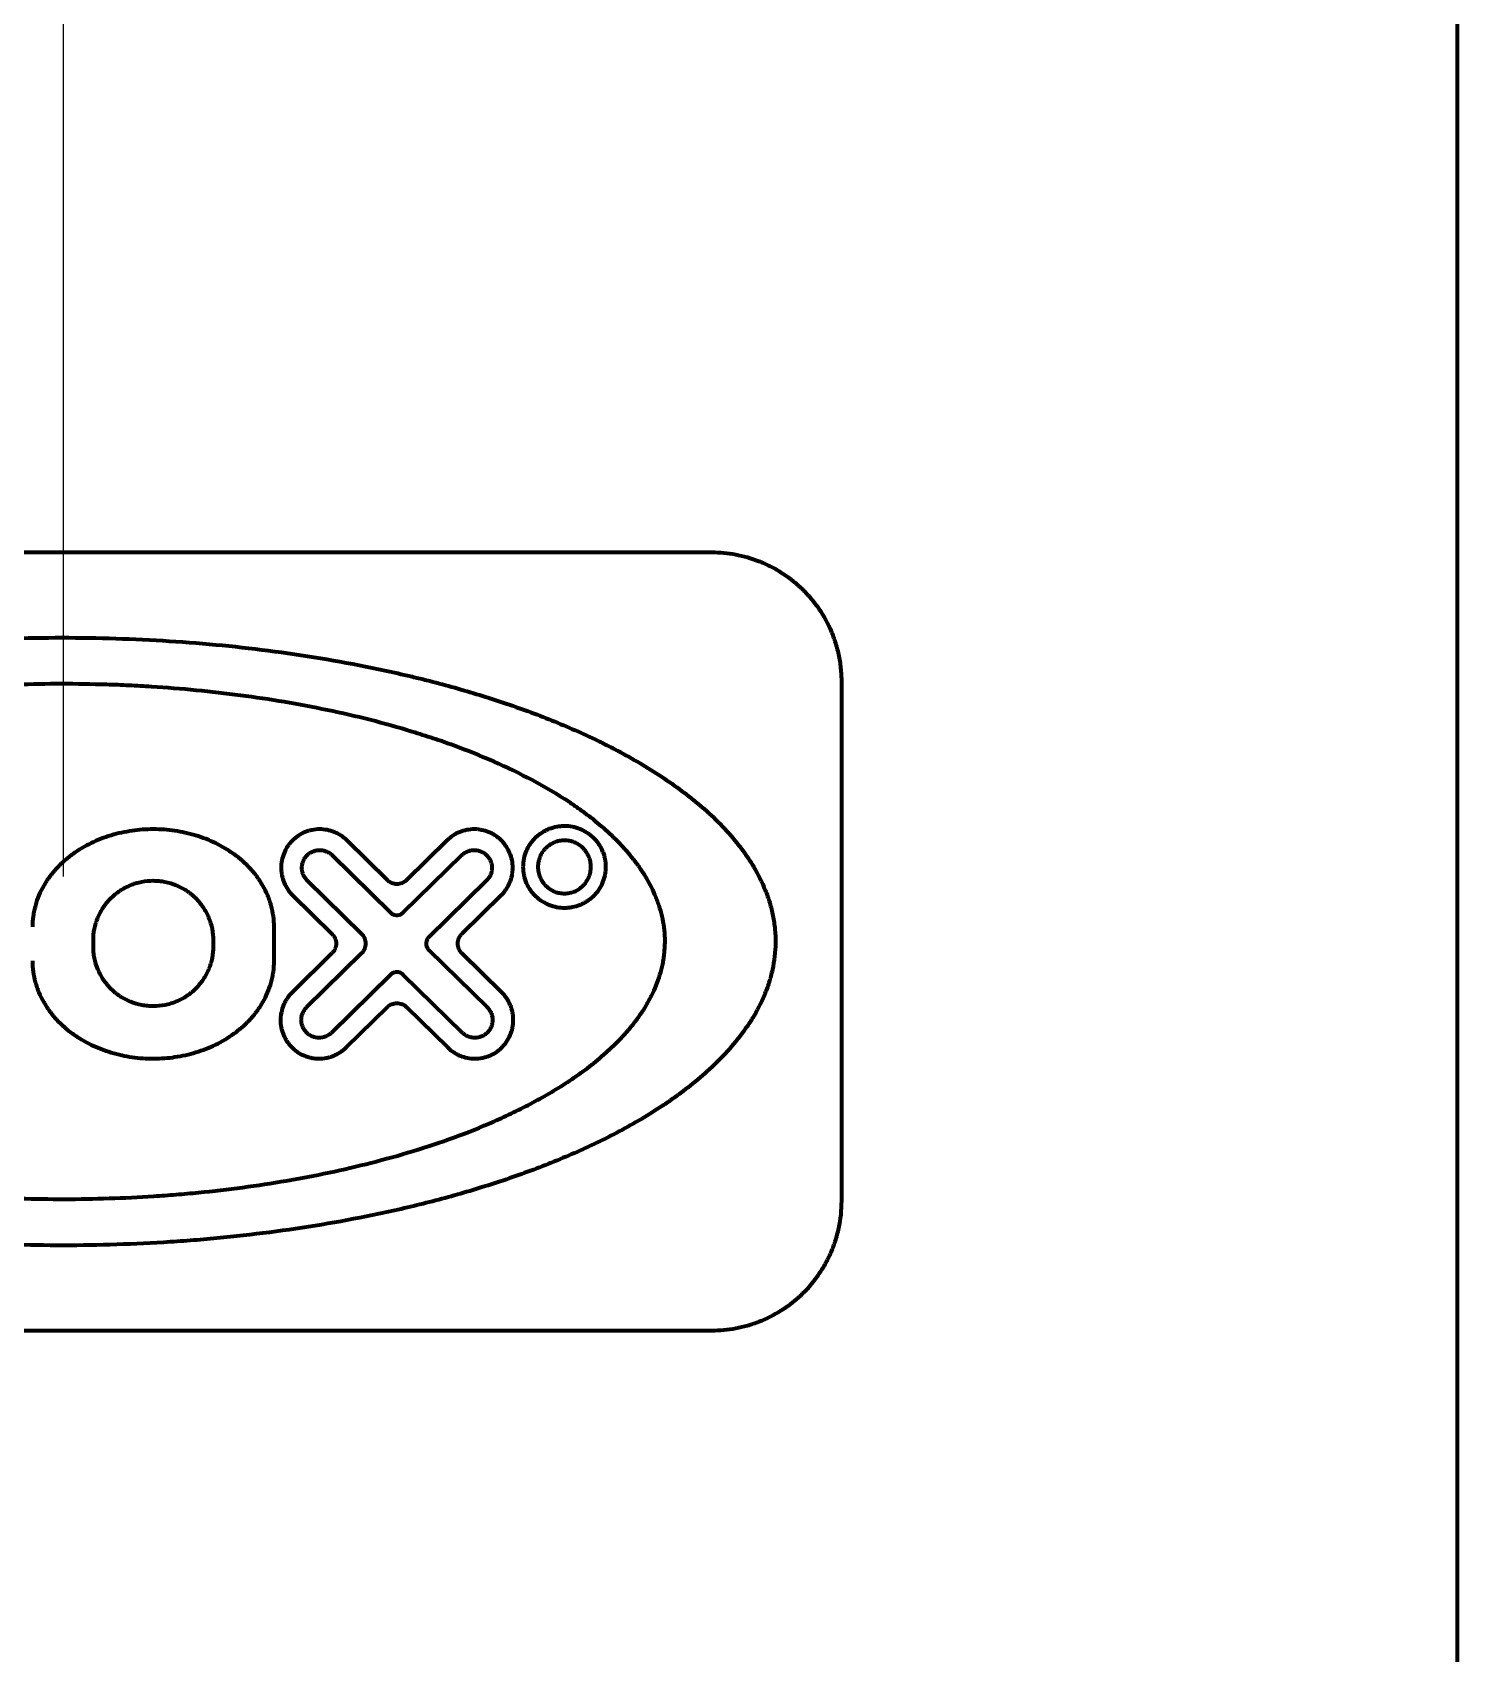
# Model space of a CAD drawing. Header units: inches. Extents: x -3077 to 7201, y 316 to 5463.
# Drawn here: x 3099.52 to 3110.5, y 1395.86 to 1408.36 of the extents above; entities that cross this region are included whole.
import ezdxf

# ---------------------------------------------------------------- set-up
doc = ezdxf.new("R2010")
doc.units = ezdxf.units.IN

# ---------------------------------------------------------------- blocks, each defined once
blk = doc.blocks.new('A$C773D0E90')
at = {"color": 4}
blk.add_line((0, 50), (0, -50), dxfattribs=at)

msp = doc.modelspace()

# ---------------------------------------------------------------- linework, layer by layer
at = {"linetype": 'Continuous', "lineweight": 70}
for p, q in [((3110.502, 1395.351), (3110.502, 1420.85)), ((3094.752, 1404.351), (3104.752, 1404.351)), ((3105.752, 1403.351), (3105.752, 1399.351)), ((3102.252, 1401.823), (3101.939, 1402.131)), ((3102.713, 1402.131), (3102.399, 1401.823)), ((3101.826, 1402.016), (3102.277, 1401.574)), ((3102.375, 1401.574), (3102.826, 1402.016)), ((3102.054, 1401.41), (3101.635, 1401.821)), ((3103.017, 1401.821), (3102.572, 1401.385)), ((3101.522, 1401.707), (3101.825, 1401.41)), ((3102.827, 1401.41), (3103.129, 1401.707)), ((3101.379, 1401.201), (3101.379, 1401.464)), ((3099.986, 1401.314), (3099.986, 1401.358)), ((3100.91, 1401.358), (3100.91, 1401.314)), ((3101.825, 1401.26), (3101.518, 1400.958)), ((3101.63, 1400.844), (3102.054, 1401.26)), ((3102.572, 1401.285), (3103.022, 1400.844)), ((3103.134, 1400.958), (3102.827, 1401.26)), ((3102.277, 1401.095), (3101.821, 1400.648)), ((3102.831, 1400.648), (3102.375, 1401.095)), ((3101.934, 1400.534), (3102.252, 1400.846)), ((3102.399, 1400.846), (3102.718, 1400.534)), ((3104.752, 1398.351), (3094.752, 1398.351))]:
    msp.add_line(p, q, dxfattribs=at)
for points, knots in [([(3104.752, 1404.351), (3104.815, 1404.351), (3104.877, 1404.345), (3104.998, 1404.322), (3105.058, 1404.305), (3105.13, 1404.277), (3105.145, 1404.271), (3105.173, 1404.258), (3105.188, 1404.251), (3105.23, 1404.23), (3105.257, 1404.215), (3105.337, 1404.164), (3105.387, 1404.126), (3105.458, 1404.06), (3105.481, 1404.037), (3105.524, 1403.987), (3105.545, 1403.961), (3105.603, 1403.881), (3105.637, 1403.823), (3105.672, 1403.744), (3105.679, 1403.728), (3105.691, 1403.695), (3105.697, 1403.679), (3105.713, 1403.63), (3105.731, 1403.563), (3105.743, 1403.494), (3105.748, 1403.44), (3105.75, 1403.423), (3105.752, 1403.387), (3105.752, 1403.369), (3105.752, 1403.351)], [0, 0, 0, 0, 0.125, 0.125, 0.25, 0.25, 0.28125, 0.28125, 0.3125, 0.3125, 0.375, 0.375, 0.5, 0.5, 0.5625, 0.5625, 0.625, 0.625, 0.75, 0.75, 0.78125, 0.78125, 0.8125, 0.8125, 0.875, 0.9375, 0.9375, 0.96875, 0.96875, 1, 1, 1, 1]), ([(3105.244, 1401.34), (3105.244, 1401.376), (3105.243, 1401.411), (3105.236, 1401.481), (3105.226, 1401.549), (3105.209, 1401.616), (3105.19, 1401.682), (3105.178, 1401.715), (3105.14, 1401.81), (3105.109, 1401.87), (3105.058, 1401.956), (3105.04, 1401.984), (3105.002, 1402.039), (3104.982, 1402.066), (3104.922, 1402.144), (3104.879, 1402.193), (3104.789, 1402.286), (3104.742, 1402.331), (3104.669, 1402.395), (3104.644, 1402.416), (3104.594, 1402.456), (3104.568, 1402.477), (3104.491, 1402.535), (3104.438, 1402.573), (3104.277, 1402.681), (3104.166, 1402.747), (3104.023, 1402.824), (3103.994, 1402.839), (3103.936, 1402.868), (3103.907, 1402.883), (3103.819, 1402.925), (3103.76, 1402.953), (3103.581, 1403.031), (3103.46, 1403.08), (3103.214, 1403.17), (3103.089, 1403.212), (3102.836, 1403.29), (3102.676, 1403.335), (3102.513, 1403.376), (3102.448, 1403.391), (3102.415, 1403.399), (3102.316, 1403.422), (3102.25, 1403.437), (3101.92, 1403.506), (3101.654, 1403.551), (3101.116, 1403.623), (3100.845, 1403.649), (3100.298, 1403.684), (3100.022, 1403.693), (3099.466, 1403.693), (3099.19, 1403.684), (3098.644, 1403.648), (3098.372, 1403.621), (3097.835, 1403.549), (3097.568, 1403.503), (3097.238, 1403.433), (3097.172, 1403.419), (3097.041, 1403.388), (3096.976, 1403.372), (3096.781, 1403.322), (3096.653, 1403.285), (3096.4, 1403.207), (3096.276, 1403.165), (3096.031, 1403.075), (3095.91, 1403.026), (3095.673, 1402.921), (3095.556, 1402.864), (3095.414, 1402.787), (3095.385, 1402.771), (3095.329, 1402.739), (3095.301, 1402.723), (3095.217, 1402.673), (3095.163, 1402.638), (3095.056, 1402.566), (3095.004, 1402.528), (3094.901, 1402.45), (3094.851, 1402.409), (3094.755, 1402.323), (3094.708, 1402.278), (3094.64, 1402.207), (3094.618, 1402.182), (3094.575, 1402.133), (3094.554, 1402.107), (3094.494, 1402.029), (3094.456, 1401.974), (3094.406, 1401.887), (3094.39, 1401.857), (3094.367, 1401.811), (3094.36, 1401.796), (3094.346, 1401.764), (3094.34, 1401.749), (3094.309, 1401.669), (3094.29, 1401.602), (3094.264, 1401.464), (3094.259, 1401.395), (3094.261, 1401.291), (3094.264, 1401.256), (3094.271, 1401.203), (3094.274, 1401.186), (3094.28, 1401.152), (3094.284, 1401.135), (3094.303, 1401.051), (3094.325, 1400.986), (3094.36, 1400.907), (3094.367, 1400.892), (3094.382, 1400.861), (3094.389, 1400.846), (3094.413, 1400.801), (3094.43, 1400.772), (3094.483, 1400.688), (3094.522, 1400.634), (3094.574, 1400.571), (3094.585, 1400.558), (3094.606, 1400.533), (3094.617, 1400.52), (3094.65, 1400.484), (3094.673, 1400.46), (3094.741, 1400.391), (3094.789, 1400.347), (3094.887, 1400.264), (3094.937, 1400.224), (3095.039, 1400.148), (3095.092, 1400.111), (3095.252, 1400.006), (3095.363, 1399.941), (3095.507, 1399.865), (3095.536, 1399.85), (3095.594, 1399.821), (3095.623, 1399.807), (3095.71, 1399.765), (3095.769, 1399.738), (3095.947, 1399.661), (3096.067, 1399.613), (3096.311, 1399.524), (3096.434, 1399.483), (3096.684, 1399.407), (3096.81, 1399.372), (3097.065, 1399.307), (3097.194, 1399.278), (3097.455, 1399.223), (3097.587, 1399.198), (3097.786, 1399.164), (3097.886, 1399.148), (3097.988, 1399.133), (3098.055, 1399.124), (3098.089, 1399.119), (3098.394, 1399.079), (3098.665, 1399.052), (3099.21, 1399.017), (3099.483, 1399.009), (3100.029, 1399.009), (3100.304, 1399.018), (3100.647, 1399.04), (3100.716, 1399.045), (3100.853, 1399.056), (3100.921, 1399.062), (3101.125, 1399.083), (3101.26, 1399.098), (3101.663, 1399.152), (3101.927, 1399.197), (3102.318, 1399.279), (3102.447, 1399.309), (3102.704, 1399.375), (3102.832, 1399.411), (3103.021, 1399.469), (3103.084, 1399.489), (3103.209, 1399.531), (3103.271, 1399.553), (3103.456, 1399.62), (3103.577, 1399.669), (3103.813, 1399.773), (3103.929, 1399.828), (3104.156, 1399.949), (3104.266, 1400.014), (3104.4, 1400.103), (3104.427, 1400.121), (3104.479, 1400.159), (3104.506, 1400.178), (3104.583, 1400.236), (3104.633, 1400.276), (3104.73, 1400.361), (3104.777, 1400.405), (3104.868, 1400.497), (3104.911, 1400.546), (3104.972, 1400.623), (3104.992, 1400.65), (3105.031, 1400.704), (3105.049, 1400.731), (3105.101, 1400.816), (3105.132, 1400.876), (3105.165, 1400.954), (3105.171, 1400.97), (3105.183, 1401.002), (3105.189, 1401.018), (3105.204, 1401.068), (3105.213, 1401.101), (3105.235, 1401.201), (3105.243, 1401.27), (3105.244, 1401.34)], [0, 0, 0, 0, 0.003906, 0.003906, 0.007813, 0.011719, 0.011719, 0.015625, 0.015625, 0.023438, 0.023438, 0.027344, 0.027344, 0.03125, 0.03125, 0.039063, 0.039063, 0.046875, 0.046875, 0.050781, 0.050781, 0.054688, 0.054688, 0.0625, 0.0625, 0.078125, 0.078125, 0.082031, 0.082031, 0.085938, 0.085938, 0.09375, 0.09375, 0.109375, 0.109375, 0.125, 0.125, 0.140625, 0.144531, 0.144531, 0.148438, 0.148438, 0.15625, 0.15625, 0.1875, 0.1875, 0.21875, 0.21875, 0.25, 0.25, 0.28125, 0.28125, 0.3125, 0.3125, 0.34375, 0.34375, 0.351563, 0.351563, 0.359375, 0.359375, 0.375, 0.375, 0.390625, 0.390625, 0.40625, 0.40625, 0.421875, 0.421875, 0.425781, 0.425781, 0.429688, 0.429688, 0.4375, 0.4375, 0.445313, 0.445313, 0.453125, 0.453125, 0.460938, 0.460938, 0.464844, 0.464844, 0.46875, 0.46875, 0.476563, 0.476563, 0.480469, 0.480469, 0.482422, 0.482422, 0.484375, 0.484375, 0.492188, 0.492188, 0.5, 0.5, 0.503906, 0.503906, 0.505859, 0.505859, 0.507813, 0.507813, 0.515625, 0.515625, 0.517578, 0.517578, 0.519531, 0.519531, 0.523438, 0.523438, 0.53125, 0.53125, 0.533203, 0.533203, 0.535156, 0.535156, 0.539063, 0.539063, 0.546875, 0.546875, 0.554688, 0.554688, 0.5625, 0.5625, 0.578125, 0.578125, 0.582031, 0.582031, 0.585938, 0.585938, 0.59375, 0.59375, 0.609375, 0.609375, 0.625, 0.625, 0.640625, 0.640625, 0.65625, 0.65625, 0.671875, 0.671875, 0.679688, 0.683594, 0.683594, 0.6875, 0.6875, 0.71875, 0.71875, 0.75, 0.75, 0.78125, 0.78125, 0.789063, 0.789063, 0.796875, 0.796875, 0.8125, 0.8125, 0.84375, 0.84375, 0.859375, 0.859375, 0.875, 0.875, 0.882813, 0.882813, 0.890625, 0.890625, 0.90625, 0.90625, 0.921875, 0.921875, 0.9375, 0.9375, 0.941406, 0.941406, 0.945313, 0.945313, 0.953125, 0.953125, 0.960938, 0.960938, 0.96875, 0.96875, 0.972656, 0.972656, 0.976563, 0.976563, 0.984375, 0.984375, 0.986328, 0.986328, 0.988281, 0.988281, 0.992188, 0.992188, 1, 1, 1, 1]), ([(3104.393, 1401.351), (3104.393, 1401.344), (3104.392, 1401.336), (3104.392, 1401.322), (3104.391, 1401.3), (3104.389, 1401.278), (3104.386, 1401.249), (3104.385, 1401.234), (3104.38, 1401.205), (3104.378, 1401.191), (3104.363, 1401.12), (3104.346, 1401.065), (3104.314, 1400.985), (3104.302, 1400.959), (3104.276, 1400.908), (3104.262, 1400.883), (3104.219, 1400.81), (3104.187, 1400.764), (3104.135, 1400.698), (3104.117, 1400.676), (3104.08, 1400.634), (3104.061, 1400.614), (3104.003, 1400.554), (3103.963, 1400.516), (3103.839, 1400.407), (3103.751, 1400.341), (3103.612, 1400.249), (3103.566, 1400.219), (3103.471, 1400.163), (3103.422, 1400.136), (3103.325, 1400.084), (3103.275, 1400.059), (3103.175, 1400.011), (3103.125, 1399.987), (3102.972, 1399.92), (3102.869, 1399.879), (3102.661, 1399.803), (3102.555, 1399.768), (3102.237, 1399.671), (3102.022, 1399.617), (3101.584, 1399.524), (3101.362, 1399.487), (3101.024, 1399.441), (3100.91, 1399.428), (3100.739, 1399.411), (3100.681, 1399.406), (3100.566, 1399.397), (3100.509, 1399.392), (3100.222, 1399.374), (3099.992, 1399.366), (3099.534, 1399.366), (3099.305, 1399.373), (3098.962, 1399.394), (3098.791, 1399.408), (3098.62, 1399.426), (3098.505, 1399.439), (3098.448, 1399.446), (3098.164, 1399.483), (3097.94, 1399.521), (3097.499, 1399.613), (3097.282, 1399.667), (3096.963, 1399.764), (3096.857, 1399.799), (3096.7, 1399.856), (3096.648, 1399.875), (3096.545, 1399.916), (3096.493, 1399.938), (3096.34, 1400.004), (3096.241, 1400.052), (3096.046, 1400.154), (3095.952, 1400.21), (3095.814, 1400.3), (3095.769, 1400.332), (3095.703, 1400.381), (3095.681, 1400.398), (3095.638, 1400.433), (3095.617, 1400.45), (3095.553, 1400.505), (3095.513, 1400.543), (3095.435, 1400.622), (3095.398, 1400.663), (3095.346, 1400.728), (3095.321, 1400.762), (3095.297, 1400.796), (3095.281, 1400.82), (3095.273, 1400.832), (3095.236, 1400.893), (3095.209, 1400.943), (3095.176, 1401.022), (3095.161, 1401.062), (3095.148, 1401.103), (3095.14, 1401.131), (3095.137, 1401.146), (3095.121, 1401.216), (3095.113, 1401.274), (3095.111, 1401.361), (3095.112, 1401.39), (3095.117, 1401.449), (3095.121, 1401.478), (3095.136, 1401.563), (3095.152, 1401.618), (3095.178, 1401.685), (3095.183, 1401.698), (3095.195, 1401.724), (3095.201, 1401.738), (3095.219, 1401.776), (3095.233, 1401.802), (3095.275, 1401.875), (3095.307, 1401.922), (3095.358, 1401.989), (3095.376, 1402.011), (3095.412, 1402.054), (3095.431, 1402.074), (3095.488, 1402.135), (3095.528, 1402.173), (3095.61, 1402.247), (3095.653, 1402.282), (3095.74, 1402.349), (3095.785, 1402.381), (3095.877, 1402.443), (3095.924, 1402.473), (3096.018, 1402.53), (3096.067, 1402.557), (3096.164, 1402.61), (3096.213, 1402.635), (3096.313, 1402.684), (3096.364, 1402.707), (3096.517, 1402.775), (3096.62, 1402.817), (3096.829, 1402.893), (3096.934, 1402.929), (3097.255, 1403.028), (3097.473, 1403.083), (3097.806, 1403.153), (3097.918, 1403.175), (3098.087, 1403.204), (3098.144, 1403.213), (3098.257, 1403.23), (3098.314, 1403.238), (3098.598, 1403.276), (3098.826, 1403.298), (3099.283, 1403.328), (3099.512, 1403.336), (3099.857, 1403.336), (3100.03, 1403.333), (3100.203, 1403.327), (3100.318, 1403.321), (3100.376, 1403.318), (3100.665, 1403.3), (3100.894, 1403.277), (3101.346, 1403.218), (3101.569, 1403.18), (3101.9, 1403.111), (3102.01, 1403.086), (3102.228, 1403.031), (3102.336, 1403.001), (3102.497, 1402.951), (3102.551, 1402.934), (3102.658, 1402.899), (3102.711, 1402.88), (3102.868, 1402.823), (3102.972, 1402.782), (3103.174, 1402.693), (3103.274, 1402.645), (3103.468, 1402.542), (3103.563, 1402.486), (3103.678, 1402.409), (3103.701, 1402.393), (3103.747, 1402.361), (3103.769, 1402.345), (3103.835, 1402.295), (3103.878, 1402.26), (3103.962, 1402.187), (3104.002, 1402.149), (3104.079, 1402.069), (3104.116, 1402.027), (3104.168, 1401.961), (3104.185, 1401.938), (3104.217, 1401.891), (3104.233, 1401.868), (3104.276, 1401.795), (3104.302, 1401.744), (3104.329, 1401.677), (3104.335, 1401.664), (3104.344, 1401.636), (3104.349, 1401.623), (3104.362, 1401.581), (3104.369, 1401.553), (3104.386, 1401.468), (3104.393, 1401.41), (3104.393, 1401.351)], [0, 0, 0, 0, 0.000977, 0.000977, 0.001953, 0.003906, 0.003906, 0.005859, 0.005859, 0.007812, 0.007812, 0.015625, 0.015625, 0.019531, 0.019531, 0.023437, 0.023437, 0.03125, 0.03125, 0.035156, 0.035156, 0.039062, 0.039062, 0.046875, 0.046875, 0.0625, 0.0625, 0.070312, 0.070312, 0.078125, 0.078125, 0.085937, 0.085937, 0.09375, 0.09375, 0.109375, 0.109375, 0.125, 0.125, 0.15625, 0.15625, 0.1875, 0.1875, 0.203125, 0.203125, 0.210937, 0.210937, 0.21875, 0.21875, 0.25, 0.25, 0.28125, 0.28125, 0.296875, 0.304687, 0.304687, 0.3125, 0.3125, 0.34375, 0.34375, 0.375, 0.375, 0.390625, 0.390625, 0.398437, 0.398437, 0.40625, 0.40625, 0.421875, 0.421875, 0.4375, 0.4375, 0.445312, 0.445312, 0.449219, 0.449219, 0.453125, 0.453125, 0.460937, 0.460937, 0.46875, 0.46875, 0.472656, 0.474609, 0.474609, 0.476562, 0.476562, 0.484375, 0.484375, 0.488281, 0.490234, 0.490234, 0.492187, 0.492187, 0.5, 0.5, 0.503906, 0.503906, 0.507812, 0.507812, 0.515625, 0.515625, 0.517578, 0.517578, 0.519531, 0.519531, 0.523437, 0.523437, 0.53125, 0.53125, 0.535156, 0.535156, 0.539062, 0.539062, 0.546875, 0.546875, 0.554687, 0.554687, 0.5625, 0.5625, 0.570312, 0.570312, 0.578125, 0.578125, 0.585937, 0.585937, 0.59375, 0.59375, 0.609375, 0.609375, 0.625, 0.625, 0.65625, 0.65625, 0.671875, 0.671875, 0.679687, 0.679687, 0.6875, 0.6875, 0.71875, 0.71875, 0.75, 0.75, 0.765625, 0.773437, 0.773437, 0.78125, 0.78125, 0.8125, 0.8125, 0.84375, 0.84375, 0.859375, 0.859375, 0.875, 0.875, 0.882812, 0.882812, 0.890625, 0.890625, 0.90625, 0.90625, 0.921875, 0.921875, 0.9375, 0.9375, 0.941406, 0.941406, 0.945312, 0.945312, 0.953125, 0.953125, 0.960937, 0.960937, 0.96875, 0.96875, 0.972656, 0.972656, 0.976562, 0.976562, 0.984375, 0.984375, 0.986328, 0.986328, 0.988281, 0.988281, 0.992187, 0.992187, 1, 1, 1, 1]), ([(3101.379, 1401.464), (3101.379, 1401.52), (3101.372, 1401.574), (3101.353, 1401.641), (3101.349, 1401.654), (3101.34, 1401.68), (3101.335, 1401.694), (3101.319, 1401.732), (3101.307, 1401.757), (3101.279, 1401.804), (3101.264, 1401.827), (3101.239, 1401.861), (3101.231, 1401.872), (3101.213, 1401.893), (3101.204, 1401.904), (3101.157, 1401.954), (3101.116, 1401.991), (3101.059, 1402.031), (3101.048, 1402.039), (3101.025, 1402.054), (3100.99, 1402.076), (3100.929, 1402.109), (3100.879, 1402.131), (3100.827, 1402.151), (3100.801, 1402.16), (3100.722, 1402.184), (3100.668, 1402.196), (3100.587, 1402.208), (3100.559, 1402.211), (3100.504, 1402.215), (3100.476, 1402.216), (3100.393, 1402.216), (3100.338, 1402.212), (3100.23, 1402.196), (3100.176, 1402.185), (3100.096, 1402.161), (3100.07, 1402.152), (3100.018, 1402.132), (3099.993, 1402.121), (3099.919, 1402.085), (3099.872, 1402.057), (3099.816, 1402.017), (3099.805, 1402.008), (3099.783, 1401.991), (3099.772, 1401.982), (3099.741, 1401.954), (3099.701, 1401.916), (3099.666, 1401.873), (3099.641, 1401.84), (3099.633, 1401.829), (3099.617, 1401.805), (3099.61, 1401.793), (3099.575, 1401.733), (3099.554, 1401.682), (3099.535, 1401.616), (3099.532, 1401.603), (3099.526, 1401.575), (3099.524, 1401.561), (3099.518, 1401.52), (3099.516, 1401.492), (3099.516, 1401.464)], [0, 0, 0, 0, 0.0625, 0.0625, 0.078125, 0.078125, 0.09375, 0.09375, 0.125, 0.125, 0.15625, 0.15625, 0.171875, 0.171875, 0.1875, 0.1875, 0.25, 0.25, 0.265625, 0.265625, 0.28125, 0.3125, 0.34375, 0.34375, 0.375, 0.375, 0.4375, 0.4375, 0.46875, 0.46875, 0.5, 0.5, 0.5625, 0.5625, 0.625, 0.625, 0.65625, 0.65625, 0.6875, 0.6875, 0.75, 0.75, 0.765625, 0.765625, 0.78125, 0.78125, 0.8125, 0.84375, 0.84375, 0.859375, 0.859375, 0.875, 0.875, 0.9375, 0.9375, 0.953125, 0.953125, 0.96875, 0.96875, 1, 1, 1, 1]), ([(3101.939, 1402.131), (3101.925, 1402.145), (3101.91, 1402.157), (3101.885, 1402.173), (3101.877, 1402.178), (3101.86, 1402.187), (3101.851, 1402.191), (3101.824, 1402.202), (3101.806, 1402.207), (3101.768, 1402.214), (3101.749, 1402.216), (3101.71, 1402.216), (3101.691, 1402.214), (3101.663, 1402.208), (3101.653, 1402.206), (3101.635, 1402.2), (3101.625, 1402.197), (3101.599, 1402.186), (3101.582, 1402.177), (3101.549, 1402.155), (3101.534, 1402.143), (3101.514, 1402.122), (3101.507, 1402.115), (3101.495, 1402.1), (3101.489, 1402.092), (3101.472, 1402.068), (3101.463, 1402.05), (3101.448, 1402.014), (3101.443, 1401.995), (3101.435, 1401.957), (3101.433, 1401.937), (3101.433, 1401.908), (3101.434, 1401.898), (3101.436, 1401.878), (3101.439, 1401.859), (3101.444, 1401.84), (3101.45, 1401.821), (3101.453, 1401.812), (3101.464, 1401.785), (3101.474, 1401.768), (3101.496, 1401.736), (3101.508, 1401.721), (3101.522, 1401.707)], [0, 0, 0, 0, 0.0625, 0.0625, 0.09375, 0.09375, 0.125, 0.125, 0.1875, 0.1875, 0.25, 0.25, 0.3125, 0.3125, 0.34375, 0.34375, 0.375, 0.375, 0.4375, 0.4375, 0.5, 0.5, 0.53125, 0.53125, 0.5625, 0.5625, 0.625, 0.625, 0.6875, 0.6875, 0.75, 0.75, 0.78125, 0.78125, 0.8125, 0.84375, 0.84375, 0.875, 0.875, 0.9375, 0.9375, 1, 1, 1, 1]), ([(3103.129, 1401.707), (3103.143, 1401.72), (3103.156, 1401.735), (3103.172, 1401.759), (3103.178, 1401.768), (3103.187, 1401.785), (3103.191, 1401.794), (3103.203, 1401.821), (3103.209, 1401.84), (3103.215, 1401.869), (3103.216, 1401.879), (3103.218, 1401.899), (3103.219, 1401.909), (3103.219, 1401.939), (3103.217, 1401.959), (3103.209, 1401.998), (3103.203, 1402.017), (3103.191, 1402.044), (3103.187, 1402.053), (3103.177, 1402.07), (3103.172, 1402.079), (3103.155, 1402.103), (3103.143, 1402.118), (3103.122, 1402.138), (3103.115, 1402.145), (3103.1, 1402.157), (3103.084, 1402.168), (3103.068, 1402.178), (3103.051, 1402.187), (3103.042, 1402.191), (3103.015, 1402.201), (3102.997, 1402.207), (3102.969, 1402.212), (3102.96, 1402.214), (3102.941, 1402.216), (3102.931, 1402.216), (3102.903, 1402.216), (3102.884, 1402.214), (3102.846, 1402.207), (3102.828, 1402.202), (3102.792, 1402.187), (3102.775, 1402.178), (3102.751, 1402.162), (3102.743, 1402.157), (3102.728, 1402.144), (3102.72, 1402.138), (3102.713, 1402.131)], [0, 0, 0, 0, 0.0625, 0.0625, 0.09375, 0.09375, 0.125, 0.125, 0.1875, 0.1875, 0.21875, 0.21875, 0.25, 0.25, 0.3125, 0.3125, 0.375, 0.375, 0.40625, 0.40625, 0.4375, 0.4375, 0.5, 0.5, 0.53125, 0.53125, 0.5625, 0.59375, 0.59375, 0.625, 0.625, 0.6875, 0.6875, 0.71875, 0.71875, 0.75, 0.75, 0.8125, 0.8125, 0.875, 0.875, 0.9375, 0.9375, 0.96875, 0.96875, 1, 1, 1, 1]), ([(3103.3, 1401.926), (3103.3, 1401.904), (3103.303, 1401.883), (3103.309, 1401.851), (3103.312, 1401.841), (3103.318, 1401.82), (3103.322, 1401.81), (3103.334, 1401.781), (3103.345, 1401.762), (3103.363, 1401.736), (3103.369, 1401.728), (3103.383, 1401.712), (3103.397, 1401.697), (3103.413, 1401.683), (3103.429, 1401.67), (3103.438, 1401.664), (3103.464, 1401.648), (3103.482, 1401.638), (3103.519, 1401.623), (3103.539, 1401.618), (3103.579, 1401.61), (3103.599, 1401.608), (3103.629, 1401.609), (3103.639, 1401.609), (3103.659, 1401.611), (3103.669, 1401.613), (3103.698, 1401.618), (3103.717, 1401.624), (3103.745, 1401.635), (3103.755, 1401.64), (3103.773, 1401.649), (3103.781, 1401.654), (3103.807, 1401.671), (3103.823, 1401.683), (3103.845, 1401.705), (3103.852, 1401.713), (3103.866, 1401.728), (3103.878, 1401.745), (3103.889, 1401.762), (3103.9, 1401.781), (3103.904, 1401.79), (3103.917, 1401.82), (3103.923, 1401.84), (3103.93, 1401.871), (3103.932, 1401.882), (3103.934, 1401.904), (3103.934, 1401.914), (3103.934, 1401.947), (3103.932, 1401.968), (3103.926, 1402), (3103.923, 1402.01), (3103.917, 1402.031), (3103.913, 1402.041), (3103.9, 1402.07), (3103.89, 1402.088), (3103.872, 1402.114), (3103.866, 1402.123), (3103.853, 1402.139), (3103.838, 1402.154), (3103.823, 1402.167), (3103.807, 1402.18), (3103.798, 1402.186), (3103.773, 1402.203), (3103.755, 1402.212), (3103.718, 1402.227), (3103.698, 1402.233), (3103.659, 1402.241), (3103.639, 1402.243), (3103.609, 1402.243), (3103.599, 1402.242), (3103.578, 1402.24), (3103.568, 1402.239), (3103.539, 1402.233), (3103.52, 1402.228), (3103.491, 1402.217), (3103.482, 1402.212), (3103.464, 1402.203), (3103.455, 1402.198), (3103.429, 1402.181), (3103.413, 1402.169), (3103.39, 1402.147), (3103.383, 1402.139), (3103.369, 1402.123), (3103.357, 1402.107), (3103.345, 1402.089), (3103.335, 1402.07), (3103.33, 1402.061), (3103.318, 1402.031), (3103.311, 1402.011), (3103.303, 1401.969), (3103.3, 1401.947), (3103.3, 1401.926)], [0, 0, 0, 0, 0.03125, 0.03125, 0.046875, 0.046875, 0.0625, 0.0625, 0.09375, 0.09375, 0.109375, 0.109375, 0.125, 0.140625, 0.140625, 0.15625, 0.15625, 0.1875, 0.1875, 0.21875, 0.21875, 0.25, 0.25, 0.265625, 0.265625, 0.28125, 0.28125, 0.3125, 0.3125, 0.328125, 0.328125, 0.34375, 0.34375, 0.375, 0.375, 0.390625, 0.390625, 0.40625, 0.421875, 0.421875, 0.4375, 0.4375, 0.46875, 0.46875, 0.484375, 0.484375, 0.5, 0.5, 0.53125, 0.53125, 0.546875, 0.546875, 0.5625, 0.5625, 0.59375, 0.59375, 0.609375, 0.609375, 0.625, 0.640625, 0.640625, 0.65625, 0.65625, 0.6875, 0.6875, 0.71875, 0.71875, 0.75, 0.75, 0.765625, 0.765625, 0.78125, 0.78125, 0.8125, 0.8125, 0.828125, 0.828125, 0.84375, 0.84375, 0.875, 0.875, 0.890625, 0.890625, 0.90625, 0.921875, 0.921875, 0.9375, 0.9375, 0.96875, 0.96875, 1, 1, 1, 1]), ([(3101.635, 1401.821), (3101.628, 1401.828), (3101.623, 1401.834), (3101.615, 1401.846), (3101.613, 1401.849), (3101.608, 1401.857), (3101.606, 1401.861), (3101.601, 1401.874), (3101.598, 1401.882), (3101.595, 1401.9), (3101.594, 1401.909), (3101.594, 1401.927), (3101.595, 1401.936), (3101.598, 1401.954), (3101.601, 1401.963), (3101.606, 1401.975), (3101.608, 1401.979), (3101.612, 1401.987), (3101.614, 1401.991), (3101.622, 1402.002), (3101.627, 1402.009), (3101.64, 1402.022), (3101.647, 1402.028), (3101.662, 1402.037), (3101.67, 1402.042), (3101.686, 1402.049), (3101.695, 1402.051), (3101.712, 1402.055), (3101.721, 1402.056), (3101.739, 1402.056), (3101.748, 1402.055), (3101.765, 1402.052), (3101.774, 1402.049), (3101.79, 1402.042), (3101.798, 1402.038), (3101.813, 1402.028), (3101.82, 1402.023), (3101.826, 1402.016)], [0, 0, 0, 0, 0.0625, 0.0625, 0.09375, 0.09375, 0.125, 0.125, 0.1875, 0.1875, 0.25, 0.25, 0.3125, 0.3125, 0.375, 0.375, 0.40625, 0.40625, 0.4375, 0.4375, 0.5, 0.5, 0.5625, 0.5625, 0.625, 0.625, 0.6875, 0.6875, 0.75, 0.75, 0.8125, 0.8125, 0.875, 0.875, 0.9375, 0.9375, 1, 1, 1, 1]), ([(3102.826, 1402.016), (3102.832, 1402.023), (3102.839, 1402.028), (3102.85, 1402.036), (3102.854, 1402.038), (3102.862, 1402.042), (3102.866, 1402.044), (3102.878, 1402.049), (3102.887, 1402.051), (3102.904, 1402.055), (3102.913, 1402.056), (3102.93, 1402.056), (3102.939, 1402.055), (3102.956, 1402.051), (3102.965, 1402.049), (3102.981, 1402.042), (3102.989, 1402.038), (3103, 1402.031), (3103.003, 1402.028), (3103.01, 1402.023), (3103.014, 1402.02), (3103.023, 1402.011), (3103.029, 1402.004), (3103.039, 1401.989), (3103.044, 1401.981), (3103.049, 1401.968), (3103.05, 1401.964), (3103.053, 1401.955), (3103.054, 1401.951), (3103.057, 1401.938), (3103.058, 1401.928), (3103.058, 1401.91), (3103.057, 1401.901), (3103.054, 1401.883), (3103.051, 1401.874), (3103.044, 1401.857), (3103.04, 1401.849), (3103.029, 1401.835), (3103.024, 1401.828), (3103.017, 1401.821)], [0, 0, 0, 0, 0.0625, 0.0625, 0.09375, 0.09375, 0.125, 0.125, 0.1875, 0.1875, 0.25, 0.25, 0.3125, 0.3125, 0.375, 0.375, 0.4375, 0.4375, 0.46875, 0.46875, 0.5, 0.5, 0.5625, 0.5625, 0.625, 0.625, 0.65625, 0.65625, 0.6875, 0.6875, 0.75, 0.75, 0.8125, 0.8125, 0.875, 0.875, 0.9375, 0.9375, 1, 1, 1, 1]), ([(3103.413, 1401.926), (3103.413, 1401.94), (3103.415, 1401.953), (3103.419, 1401.973), (3103.421, 1401.98), (3103.425, 1401.993), (3103.427, 1402), (3103.435, 1402.019), (3103.442, 1402.031), (3103.453, 1402.047), (3103.458, 1402.053), (3103.466, 1402.063), (3103.476, 1402.073), (3103.486, 1402.082), (3103.496, 1402.09), (3103.501, 1402.094), (3103.518, 1402.104), (3103.53, 1402.11), (3103.554, 1402.12), (3103.567, 1402.124), (3103.592, 1402.128), (3103.605, 1402.13), (3103.624, 1402.13), (3103.631, 1402.129), (3103.644, 1402.128), (3103.65, 1402.127), (3103.669, 1402.123), (3103.681, 1402.12), (3103.7, 1402.112), (3103.706, 1402.11), (3103.717, 1402.104), (3103.723, 1402.1), (3103.739, 1402.09), (3103.75, 1402.082), (3103.764, 1402.068), (3103.769, 1402.063), (3103.777, 1402.053), (3103.785, 1402.042), (3103.792, 1402.031), (3103.799, 1402.019), (3103.802, 1402.013), (3103.81, 1401.994), (3103.814, 1401.981), (3103.82, 1401.954), (3103.821, 1401.94), (3103.821, 1401.912), (3103.82, 1401.898), (3103.815, 1401.871), (3103.81, 1401.858), (3103.8, 1401.833), (3103.793, 1401.821), (3103.781, 1401.804), (3103.777, 1401.799), (3103.769, 1401.788), (3103.76, 1401.779), (3103.75, 1401.77), (3103.739, 1401.762), (3103.734, 1401.758), (3103.717, 1401.747), (3103.706, 1401.741), (3103.682, 1401.731), (3103.669, 1401.728), (3103.644, 1401.723), (3103.631, 1401.722), (3103.611, 1401.721), (3103.605, 1401.722), (3103.592, 1401.723), (3103.586, 1401.724), (3103.567, 1401.727), (3103.554, 1401.731), (3103.536, 1401.738), (3103.53, 1401.741), (3103.518, 1401.747), (3103.512, 1401.75), (3103.496, 1401.761), (3103.486, 1401.769), (3103.471, 1401.783), (3103.466, 1401.788), (3103.458, 1401.798), (3103.449, 1401.809), (3103.442, 1401.82), (3103.436, 1401.832), (3103.433, 1401.839), (3103.424, 1401.858), (3103.42, 1401.871), (3103.415, 1401.898), (3103.413, 1401.912), (3103.413, 1401.926)], [0, 0, 0, 0, 0.03125, 0.03125, 0.046875, 0.046875, 0.0625, 0.0625, 0.09375, 0.09375, 0.109375, 0.109375, 0.125, 0.140625, 0.140625, 0.15625, 0.15625, 0.1875, 0.1875, 0.21875, 0.21875, 0.25, 0.25, 0.265625, 0.265625, 0.28125, 0.28125, 0.3125, 0.3125, 0.328125, 0.328125, 0.34375, 0.34375, 0.375, 0.375, 0.390625, 0.390625, 0.40625, 0.421875, 0.421875, 0.4375, 0.4375, 0.46875, 0.46875, 0.5, 0.5, 0.53125, 0.53125, 0.5625, 0.5625, 0.59375, 0.59375, 0.609375, 0.609375, 0.625, 0.640625, 0.640625, 0.65625, 0.65625, 0.6875, 0.6875, 0.71875, 0.71875, 0.75, 0.75, 0.765625, 0.765625, 0.78125, 0.78125, 0.8125, 0.8125, 0.828125, 0.828125, 0.84375, 0.84375, 0.875, 0.875, 0.890625, 0.890625, 0.90625, 0.921875, 0.921875, 0.9375, 0.9375, 0.96875, 0.96875, 1, 1, 1, 1]), ([(3099.986, 1401.358), (3099.986, 1401.388), (3099.989, 1401.418), (3099.997, 1401.463), (3100.001, 1401.477), (3100.01, 1401.507), (3100.015, 1401.521), (3100.032, 1401.563), (3100.047, 1401.59), (3100.072, 1401.627), (3100.081, 1401.64), (3100.1, 1401.663), (3100.111, 1401.674), (3100.143, 1401.706), (3100.166, 1401.725), (3100.204, 1401.751), (3100.217, 1401.759), (3100.244, 1401.773), (3100.271, 1401.786), (3100.299, 1401.796), (3100.328, 1401.805), (3100.343, 1401.808), (3100.388, 1401.817), (3100.418, 1401.82), (3100.463, 1401.82), (3100.478, 1401.819), (3100.508, 1401.816), (3100.523, 1401.814), (3100.568, 1401.805), (3100.597, 1401.796), (3100.638, 1401.779), (3100.652, 1401.773), (3100.679, 1401.758), (3100.692, 1401.751), (3100.729, 1401.726), (3100.753, 1401.706), (3100.796, 1401.663), (3100.815, 1401.64), (3100.84, 1401.603), (3100.848, 1401.59), (3100.862, 1401.563), (3100.869, 1401.549), (3100.886, 1401.507), (3100.895, 1401.478), (3100.907, 1401.419), (3100.91, 1401.388), (3100.91, 1401.358)], [0, 0, 0, 0, 0.0625, 0.0625, 0.09375, 0.09375, 0.125, 0.125, 0.1875, 0.1875, 0.21875, 0.21875, 0.25, 0.25, 0.3125, 0.3125, 0.34375, 0.34375, 0.375, 0.40625, 0.40625, 0.4375, 0.4375, 0.5, 0.5, 0.53125, 0.53125, 0.5625, 0.5625, 0.625, 0.625, 0.65625, 0.65625, 0.6875, 0.6875, 0.75, 0.75, 0.8125, 0.8125, 0.84375, 0.84375, 0.875, 0.875, 0.9375, 0.9375, 1, 1, 1, 1]), ([(3102.399, 1401.823), (3102.395, 1401.818), (3102.389, 1401.814), (3102.378, 1401.807), (3102.372, 1401.803), (3102.359, 1401.798), (3102.353, 1401.796), (3102.34, 1401.794), (3102.333, 1401.793), (3102.319, 1401.793), (3102.313, 1401.794), (3102.299, 1401.796), (3102.293, 1401.798), (3102.28, 1401.803), (3102.274, 1401.806), (3102.263, 1401.814), (3102.257, 1401.818), (3102.252, 1401.823)], [0, 0, 0, 0, 0.125, 0.125, 0.25, 0.25, 0.375, 0.375, 0.5, 0.5, 0.625, 0.625, 0.75, 0.75, 0.875, 0.875, 1, 1, 1, 1]), ([(3102.277, 1401.574), (3102.28, 1401.571), (3102.284, 1401.568), (3102.291, 1401.563), (3102.295, 1401.561), (3102.304, 1401.558), (3102.308, 1401.557), (3102.317, 1401.555), (3102.321, 1401.554), (3102.33, 1401.554), (3102.335, 1401.555), (3102.344, 1401.557), (3102.348, 1401.558), (3102.361, 1401.563), (3102.368, 1401.568), (3102.375, 1401.574)], [0, 0, 0, 0, 0.125, 0.125, 0.25, 0.25, 0.375, 0.375, 0.5, 0.5, 0.625, 0.625, 0.75, 0.75, 1, 1, 1, 1]), ([(3100.91, 1401.314), (3100.91, 1401.284), (3100.907, 1401.254), (3100.898, 1401.209), (3100.894, 1401.195), (3100.886, 1401.166), (3100.88, 1401.151), (3100.863, 1401.109), (3100.849, 1401.083), (3100.824, 1401.045), (3100.815, 1401.033), (3100.795, 1401.009), (3100.785, 1400.998), (3100.753, 1400.966), (3100.73, 1400.947), (3100.692, 1400.922), (3100.679, 1400.914), (3100.652, 1400.9), (3100.625, 1400.887), (3100.597, 1400.877), (3100.568, 1400.868), (3100.553, 1400.864), (3100.509, 1400.855), (3100.479, 1400.852), (3100.433, 1400.852), (3100.418, 1400.853), (3100.388, 1400.856), (3100.373, 1400.858), (3100.329, 1400.867), (3100.3, 1400.875), (3100.258, 1400.893), (3100.244, 1400.899), (3100.217, 1400.913), (3100.204, 1400.921), (3100.166, 1400.946), (3100.143, 1400.965), (3100.1, 1401.008), (3100.081, 1401.032), (3100.055, 1401.069), (3100.048, 1401.082), (3100.033, 1401.109), (3100.027, 1401.123), (3100.009, 1401.165), (3100.001, 1401.194), (3099.992, 1401.238), (3099.989, 1401.253), (3099.986, 1401.284), (3099.986, 1401.299), (3099.986, 1401.314)], [0, 0, 0, 0, 0.0625, 0.0625, 0.09375, 0.09375, 0.125, 0.125, 0.1875, 0.1875, 0.21875, 0.21875, 0.25, 0.25, 0.3125, 0.3125, 0.34375, 0.34375, 0.375, 0.40625, 0.40625, 0.4375, 0.4375, 0.5, 0.5, 0.53125, 0.53125, 0.5625, 0.5625, 0.625, 0.625, 0.65625, 0.65625, 0.6875, 0.6875, 0.75, 0.75, 0.8125, 0.8125, 0.84375, 0.84375, 0.875, 0.875, 0.9375, 0.9375, 0.96875, 0.96875, 1, 1, 1, 1]), ([(3101.825, 1401.41), (3101.83, 1401.405), (3101.835, 1401.4), (3101.842, 1401.388), (3101.846, 1401.382), (3101.851, 1401.369), (3101.853, 1401.362), (3101.856, 1401.349), (3101.857, 1401.342), (3101.857, 1401.328), (3101.856, 1401.321), (3101.853, 1401.307), (3101.851, 1401.301), (3101.846, 1401.288), (3101.842, 1401.282), (3101.835, 1401.27), (3101.83, 1401.265), (3101.825, 1401.26)], [0, 0, 0, 0, 0.125, 0.125, 0.25, 0.25, 0.375, 0.375, 0.5, 0.5, 0.625, 0.625, 0.75, 0.75, 0.875, 0.875, 1, 1, 1, 1]), ([(3102.054, 1401.26), (3102.059, 1401.265), (3102.064, 1401.27), (3102.071, 1401.281), (3102.075, 1401.288), (3102.08, 1401.3), (3102.082, 1401.307), (3102.085, 1401.321), (3102.086, 1401.328), (3102.086, 1401.342), (3102.085, 1401.349), (3102.082, 1401.362), (3102.08, 1401.369), (3102.075, 1401.382), (3102.071, 1401.388), (3102.064, 1401.4), (3102.059, 1401.405), (3102.054, 1401.41)], [0, 0, 0, 0, 0.125, 0.125, 0.25, 0.25, 0.375, 0.375, 0.5, 0.5, 0.625, 0.625, 0.75, 0.75, 0.875, 0.875, 1, 1, 1, 1]), ([(3102.572, 1401.385), (3102.569, 1401.382), (3102.566, 1401.378), (3102.561, 1401.37), (3102.558, 1401.366), (3102.555, 1401.358), (3102.554, 1401.353), (3102.552, 1401.344), (3102.551, 1401.339), (3102.551, 1401.326), (3102.553, 1401.316), (3102.558, 1401.303), (3102.561, 1401.299), (3102.566, 1401.292), (3102.569, 1401.288), (3102.572, 1401.285)], [0, 0, 0, 0, 0.125, 0.125, 0.25, 0.25, 0.375, 0.375, 0.5, 0.5, 0.75, 0.75, 0.875, 0.875, 1, 1, 1, 1]), ([(3102.827, 1401.26), (3102.822, 1401.265), (3102.817, 1401.27), (3102.81, 1401.281), (3102.806, 1401.288), (3102.801, 1401.3), (3102.799, 1401.307), (3102.796, 1401.321), (3102.795, 1401.328), (3102.795, 1401.342), (3102.796, 1401.349), (3102.799, 1401.363), (3102.801, 1401.369), (3102.806, 1401.382), (3102.81, 1401.388), (3102.817, 1401.4), (3102.822, 1401.405), (3102.827, 1401.41)], [0, 0, 0, 0, 0.125, 0.125, 0.25, 0.25, 0.375, 0.375, 0.5, 0.5, 0.625, 0.625, 0.75, 0.75, 0.875, 0.875, 1, 1, 1, 1]), ([(3099.516, 1401.201), (3099.516, 1401.145), (3099.524, 1401.09), (3099.542, 1401.024), (3099.546, 1401.011), (3099.555, 1400.984), (3099.56, 1400.971), (3099.577, 1400.933), (3099.589, 1400.908), (3099.617, 1400.86), (3099.632, 1400.837), (3099.657, 1400.803), (3099.665, 1400.792), (3099.683, 1400.771), (3099.692, 1400.761), (3099.739, 1400.71), (3099.781, 1400.673), (3099.837, 1400.633), (3099.849, 1400.625), (3099.872, 1400.609), (3099.907, 1400.587), (3099.968, 1400.555), (3100.019, 1400.533), (3100.071, 1400.513), (3100.097, 1400.504), (3100.177, 1400.48), (3100.231, 1400.468), (3100.313, 1400.456), (3100.34, 1400.453), (3100.395, 1400.45), (3100.423, 1400.449), (3100.506, 1400.449), (3100.561, 1400.453), (3100.669, 1400.469), (3100.723, 1400.481), (3100.829, 1400.513), (3100.88, 1400.533), (3100.978, 1400.581), (3101.025, 1400.609), (3101.081, 1400.649), (3101.092, 1400.658), (3101.114, 1400.675), (3101.124, 1400.684), (3101.156, 1400.711), (3101.195, 1400.75), (3101.23, 1400.792), (3101.255, 1400.825), (3101.263, 1400.837), (3101.278, 1400.86), (3101.286, 1400.872), (3101.32, 1400.932), (3101.342, 1400.982), (3101.36, 1401.049), (3101.364, 1401.062), (3101.369, 1401.09), (3101.372, 1401.103), (3101.378, 1401.145), (3101.379, 1401.173), (3101.379, 1401.201)], [0, 0, 0, 0, 0.0625, 0.0625, 0.078125, 0.078125, 0.09375, 0.09375, 0.125, 0.125, 0.15625, 0.15625, 0.171875, 0.171875, 0.1875, 0.1875, 0.25, 0.25, 0.265625, 0.265625, 0.28125, 0.3125, 0.34375, 0.34375, 0.375, 0.375, 0.4375, 0.4375, 0.46875, 0.46875, 0.5, 0.5, 0.5625, 0.5625, 0.625, 0.625, 0.6875, 0.6875, 0.75, 0.75, 0.765625, 0.765625, 0.78125, 0.78125, 0.8125, 0.84375, 0.84375, 0.859375, 0.859375, 0.875, 0.875, 0.9375, 0.9375, 0.953125, 0.953125, 0.96875, 0.96875, 1, 1, 1, 1]), ([(3102.375, 1401.095), (3102.372, 1401.098), (3102.368, 1401.101), (3102.361, 1401.106), (3102.357, 1401.108), (3102.348, 1401.112), (3102.344, 1401.113), (3102.335, 1401.115), (3102.33, 1401.115), (3102.322, 1401.115), (3102.317, 1401.115), (3102.308, 1401.113), (3102.304, 1401.112), (3102.291, 1401.107), (3102.284, 1401.102), (3102.277, 1401.095)], [0, 0, 0, 0, 0.125, 0.125, 0.25, 0.25, 0.375, 0.375, 0.5, 0.5, 0.625, 0.625, 0.75, 0.75, 1, 1, 1, 1]), ([(3101.518, 1400.958), (3101.504, 1400.944), (3101.491, 1400.929), (3101.475, 1400.905), (3101.47, 1400.897), (3101.46, 1400.88), (3101.456, 1400.871), (3101.444, 1400.844), (3101.439, 1400.825), (3101.433, 1400.796), (3101.431, 1400.787), (3101.429, 1400.767), (3101.429, 1400.757), (3101.428, 1400.728), (3101.43, 1400.708), (3101.436, 1400.679), (3101.438, 1400.67), (3101.444, 1400.651), (3101.45, 1400.633), (3101.459, 1400.615), (3101.468, 1400.598), (3101.473, 1400.589), (3101.489, 1400.565), (3101.502, 1400.55), (3101.522, 1400.529), (3101.529, 1400.523), (3101.545, 1400.51), (3101.552, 1400.504), (3101.576, 1400.488), (3101.593, 1400.479), (3101.62, 1400.468), (3101.63, 1400.465), (3101.648, 1400.459), (3101.667, 1400.454), (3101.686, 1400.451), (3101.705, 1400.449), (3101.715, 1400.449), (3101.744, 1400.449), (3101.763, 1400.45), (3101.791, 1400.456), (3101.8, 1400.458), (3101.819, 1400.464), (3101.828, 1400.467), (3101.855, 1400.478), (3101.872, 1400.487), (3101.904, 1400.508), (3101.92, 1400.52), (3101.934, 1400.534)], [0, 0, 0, 0, 0.0625, 0.0625, 0.09375, 0.09375, 0.125, 0.125, 0.1875, 0.1875, 0.21875, 0.21875, 0.25, 0.25, 0.3125, 0.3125, 0.34375, 0.34375, 0.375, 0.40625, 0.40625, 0.4375, 0.4375, 0.5, 0.5, 0.53125, 0.53125, 0.5625, 0.5625, 0.625, 0.625, 0.65625, 0.65625, 0.6875, 0.71875, 0.71875, 0.75, 0.75, 0.8125, 0.8125, 0.84375, 0.84375, 0.875, 0.875, 0.9375, 0.9375, 1, 1, 1, 1]), ([(3102.718, 1400.534), (3102.732, 1400.52), (3102.747, 1400.508), (3102.772, 1400.492), (3102.78, 1400.487), (3102.797, 1400.478), (3102.806, 1400.474), (3102.833, 1400.463), (3102.851, 1400.458), (3102.888, 1400.451), (3102.908, 1400.449), (3102.946, 1400.449), (3102.964, 1400.451), (3102.992, 1400.456), (3103.002, 1400.458), (3103.02, 1400.464), (3103.029, 1400.467), (3103.055, 1400.478), (3103.072, 1400.486), (3103.097, 1400.502), (3103.105, 1400.508), (3103.12, 1400.52), (3103.127, 1400.526), (3103.147, 1400.547), (3103.16, 1400.561), (3103.182, 1400.594), (3103.192, 1400.611), (3103.203, 1400.638), (3103.207, 1400.647), (3103.213, 1400.666), (3103.215, 1400.676), (3103.221, 1400.705), (3103.223, 1400.725), (3103.223, 1400.755), (3103.223, 1400.765), (3103.221, 1400.785), (3103.218, 1400.805), (3103.213, 1400.824), (3103.207, 1400.843), (3103.204, 1400.852), (3103.192, 1400.88), (3103.183, 1400.897), (3103.161, 1400.929), (3103.148, 1400.944), (3103.134, 1400.958)], [0, 0, 0, 0, 0.0625, 0.0625, 0.09375, 0.09375, 0.125, 0.125, 0.1875, 0.1875, 0.25, 0.25, 0.3125, 0.3125, 0.34375, 0.34375, 0.375, 0.375, 0.4375, 0.4375, 0.46875, 0.46875, 0.5, 0.5, 0.5625, 0.5625, 0.625, 0.625, 0.65625, 0.65625, 0.6875, 0.6875, 0.75, 0.75, 0.78125, 0.78125, 0.8125, 0.84375, 0.84375, 0.875, 0.875, 0.9375, 0.9375, 1, 1, 1, 1]), ([(3101.821, 1400.648), (3101.815, 1400.642), (3101.808, 1400.636), (3101.797, 1400.629), (3101.793, 1400.627), (3101.785, 1400.623), (3101.781, 1400.621), (3101.769, 1400.616), (3101.76, 1400.613), (3101.743, 1400.61), (3101.734, 1400.609), (3101.716, 1400.609), (3101.707, 1400.61), (3101.694, 1400.613), (3101.69, 1400.614), (3101.681, 1400.616), (3101.677, 1400.618), (3101.665, 1400.623), (3101.657, 1400.627), (3101.642, 1400.637), (3101.635, 1400.643), (3101.626, 1400.652), (3101.623, 1400.656), (3101.617, 1400.663), (3101.614, 1400.666), (3101.607, 1400.678), (3101.603, 1400.685), (3101.596, 1400.702), (3101.593, 1400.711), (3101.59, 1400.728), (3101.589, 1400.737), (3101.589, 1400.751), (3101.589, 1400.756), (3101.59, 1400.765), (3101.591, 1400.773), (3101.594, 1400.782), (3101.596, 1400.791), (3101.598, 1400.795), (3101.603, 1400.808), (3101.608, 1400.815), (3101.618, 1400.83), (3101.623, 1400.837), (3101.63, 1400.844)], [0, 0, 0, 0, 0.0625, 0.0625, 0.09375, 0.09375, 0.125, 0.125, 0.1875, 0.1875, 0.25, 0.25, 0.3125, 0.3125, 0.34375, 0.34375, 0.375, 0.375, 0.4375, 0.4375, 0.5, 0.5, 0.53125, 0.53125, 0.5625, 0.5625, 0.625, 0.625, 0.6875, 0.6875, 0.75, 0.75, 0.78125, 0.78125, 0.8125, 0.84375, 0.84375, 0.875, 0.875, 0.9375, 0.9375, 1, 1, 1, 1]), ([(3102.252, 1400.846), (3102.257, 1400.851), (3102.263, 1400.856), (3102.274, 1400.863), (3102.28, 1400.866), (3102.293, 1400.871), (3102.299, 1400.873), (3102.312, 1400.876), (3102.319, 1400.876), (3102.333, 1400.876), (3102.339, 1400.876), (3102.353, 1400.873), (3102.359, 1400.871), (3102.372, 1400.866), (3102.378, 1400.863), (3102.389, 1400.856), (3102.395, 1400.851), (3102.399, 1400.846)], [0, 0, 0, 0, 0.125, 0.125, 0.25, 0.25, 0.375, 0.375, 0.5, 0.5, 0.625, 0.625, 0.75, 0.75, 0.875, 0.875, 1, 1, 1, 1]), ([(3103.022, 1400.844), (3103.028, 1400.837), (3103.034, 1400.83), (3103.042, 1400.819), (3103.044, 1400.815), (3103.049, 1400.807), (3103.05, 1400.803), (3103.056, 1400.791), (3103.058, 1400.782), (3103.061, 1400.769), (3103.062, 1400.764), (3103.063, 1400.755), (3103.063, 1400.75), (3103.063, 1400.737), (3103.062, 1400.727), (3103.058, 1400.709), (3103.056, 1400.701), (3103.049, 1400.684), (3103.044, 1400.676), (3103.034, 1400.661), (3103.028, 1400.654), (3103.019, 1400.645), (3103.015, 1400.642), (3103.008, 1400.636), (3103.005, 1400.634), (3102.994, 1400.627), (3102.986, 1400.622), (3102.969, 1400.616), (3102.961, 1400.613), (3102.944, 1400.61), (3102.935, 1400.609), (3102.917, 1400.609), (3102.909, 1400.61), (3102.892, 1400.613), (3102.883, 1400.616), (3102.867, 1400.623), (3102.859, 1400.627), (3102.844, 1400.636), (3102.837, 1400.642), (3102.831, 1400.648)], [0, 0, 0, 0, 0.0625, 0.0625, 0.09375, 0.09375, 0.125, 0.125, 0.1875, 0.1875, 0.21875, 0.21875, 0.25, 0.25, 0.3125, 0.3125, 0.375, 0.375, 0.4375, 0.4375, 0.5, 0.5, 0.53125, 0.53125, 0.5625, 0.5625, 0.625, 0.625, 0.6875, 0.6875, 0.75, 0.75, 0.8125, 0.8125, 0.875, 0.875, 0.9375, 0.9375, 1, 1, 1, 1]), ([(3105.752, 1399.351), (3105.752, 1399.279), (3105.745, 1399.209), (3105.726, 1399.124), (3105.722, 1399.107), (3105.713, 1399.073), (3105.708, 1399.056), (3105.692, 1399.007), (3105.679, 1398.975), (3105.651, 1398.912), (3105.636, 1398.882), (3105.611, 1398.838), (3105.602, 1398.824), (3105.584, 1398.796), (3105.575, 1398.782), (3105.526, 1398.714), (3105.483, 1398.665), (3105.424, 1398.61), (3105.412, 1398.599), (3105.388, 1398.579), (3105.375, 1398.568), (3105.337, 1398.539), (3105.311, 1398.521), (3105.231, 1398.471), (3105.175, 1398.443), (3105.088, 1398.408), (3105.058, 1398.398), (3104.999, 1398.381), (3104.968, 1398.374), (3104.877, 1398.357), (3104.815, 1398.351), (3104.752, 1398.351)], [0, 0, 0, 0, 0.125, 0.125, 0.15625, 0.15625, 0.1875, 0.1875, 0.25, 0.25, 0.3125, 0.3125, 0.34375, 0.34375, 0.375, 0.375, 0.5, 0.5, 0.53125, 0.53125, 0.5625, 0.5625, 0.625, 0.625, 0.75, 0.75, 0.8125, 0.8125, 0.875, 0.875, 1, 1, 1, 1])]:
    msp.add_open_spline(points, degree=3, knots=knots, dxfattribs=at)

# ---------------------------------------------------------------- block references
msp.add_blockref('A$C773D0E90', (3099.752, 1451.851))

doc.saveas('drawing.dxf')
